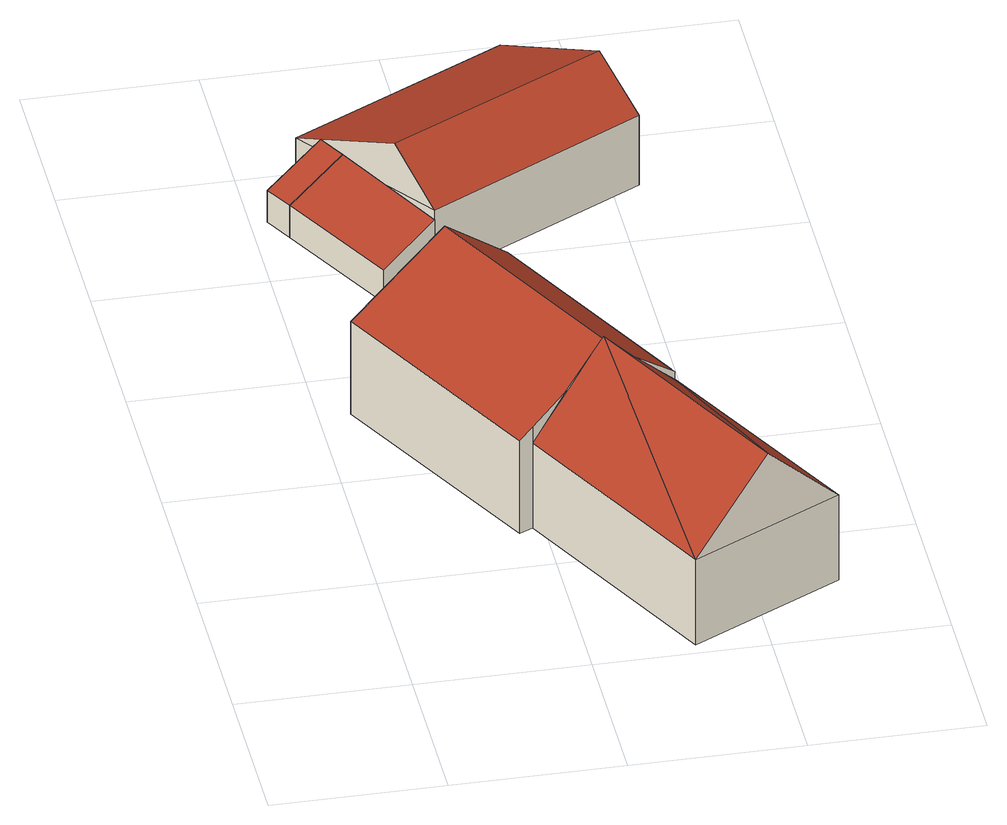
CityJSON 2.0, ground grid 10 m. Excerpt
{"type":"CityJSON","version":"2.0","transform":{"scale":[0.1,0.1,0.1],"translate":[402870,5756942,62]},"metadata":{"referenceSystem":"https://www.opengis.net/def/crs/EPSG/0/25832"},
"CityObjects":{
"building1":{"type":"Building","attributes":{"Gemeindeschluessel":"05515000","Geometrietyp2DReferenz":"3000","function":"51009_1610","roofType":"2100","measuredHeight":3.9},"geometry":[{"type":"Solid","lod":"2","boundaries":[[[[0,1,2,3]],[[4,5,1,0]],[[6,7,5,4]],[[3,2,7,6]],[[4,0,3,6]],[[1,5,7,2]]]],"semantics":{"surfaces":[{"type":"WallSurface"},{"type":"RoofSurface"},{"type":"GroundSurface"}],"values":[[0,0,0,0,1,2]]}}]},
"building2":{"type":"Building","attributes":{"Gemeindeschluessel":"05515000","Geometrietyp2DReferenz":"3000","function":"31001_2700","roofType":"2100","measuredHeight":3.91},"geometry":[{"type":"Solid","lod":"2","boundaries":[[[[4,5,7,6]],[[8,9,5,4]],[[10,11,9,8]],[[6,7,11,10]],[[8,4,6,10]],[[5,9,11,7]]]],"semantics":{"surfaces":[{"type":"WallSurface"},{"type":"RoofSurface"},{"type":"GroundSurface"}],"values":[[0,0,0,0,1,2]]}}]},
"building3":{"type":"Building","attributes":{"Gemeindeschluessel":"05515000","Geometrietyp2DReferenz":"3000","function":"31001_1000"},"address":[{"country":"Germany","locality":"Münster","thoroughfareNumber":"31","thoroughfareName":"Theresiengrund"}],"children":["building3-1","building3-2"]},
"building3-1":{"type":"BuildingPart","attributes":{"roofType":"3100","measuredHeight":9.68},"parents":["building3"],"geometry":[{"type":"Solid","lod":"2","boundaries":[[[[12,13,14,15,16]],[[17,18,19,20,21]],[[22,23,18,17]],[[24,25,23,22]],[[26,27,25,24]],[[28,29,27,26]],[[16,15,29,28]],[[22,17,21,30,31,24]],[[32,12,16,28,26,24,31]],[[14,33,19,18,23,25,27,29,15]],[[13,12,32]],[[14,13,34,33]],[[13,32,31,34]],[[20,30,21]],[[34,20,19,33]],[[34,31,30,20]]]],"semantics":{"surfaces":[{"type":"WallSurface"},{"type":"RoofSurface"},{"type":"GroundSurface"},{"type":"ClosureSurface"}],"values":[[0,0,0,0,0,0,0,1,1,2,0,3,3,0,3,3]]}}]},
"building3-2":{"type":"BuildingPart","attributes":{"roofType":"3100","measuredHeight":10.5},"parents":["building3"],"geometry":[{"type":"Solid","lod":"2","boundaries":[[[[35,36,14,13]],[[37,38,36,35]],[[20,19,38,37]],[[35,39,37]],[[39,35,13]],[[13,32,40,39]],[[37,39,40]],[[40,30,20,37]],[[36,38,19,33,14]],[[33,34,13,14]],[[19,20,34,33]],[[40,32,31,30]],[[31,32,13,34]],[[30,31,34,20]]]],"semantics":{"surfaces":[{"type":"WallSurface"},{"type":"RoofSurface"},{"type":"GroundSurface"},{"type":"ClosureSurface"}],"values":[[0,0,0,0,1,1,1,1,2,3,3,0,3,3]]}}]},
"building4":{"type":"Building","attributes":{"Gemeindeschluessel":"05515000","Geometrietyp2DReferenz":"3000","function":"31001_2700","roofType":"5000","measuredHeight":6.97},"geometry":[{"type":"Solid","lod":"2","boundaries":[[[[41,42,43,44]],[[45,46,42,41]],[[47,9,46,45]],[[44,43,9,47]],[[48,41,44,49]],[[45,48,49,47]],[[41,48,45]],[[47,49,44]],[[42,46,9,43]]]],"semantics":{"surfaces":[{"type":"WallSurface"},{"type":"RoofSurface"},{"type":"GroundSurface"}],"values":[[0,0,0,0,1,1,0,0,2]]}}]}
},
"vertices":[
[40,461,51],[40,461,12],[7,444,12],[7,444,33],[49,444,51],[49,444,12],[16,427,33],[16,427,12],
[86,372,51],[86,372,12],[54,355,33],[54,355,12],
[182,183,64],[182,183,59],[182,183,3],[180,186,3],[180,186,64],[86,133,64],[86,133,3],[94,137,3],[94,137,59],[94,137,69],[18,265,64],[18,265,3],[76,294,100],[76,294,3],[115,314,64],[115,314,3],[181,187,63],[181,187,3],[114,148,82],[143,162,100],[156,169,87],[143,162,3],[143,162,59],
[248,55,59],[248,55,3],[159,8,59],[159,8,3],[204,31,108],[138,160,108],
[157,548,40],[157,548,12],[30,481,12],[30,481,40],[213,440,58],[213,440,12],[86,372,57],[197,471,82],[70,404,82]
]}
